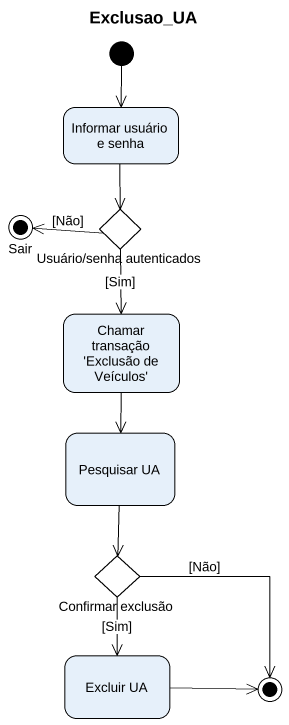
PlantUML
@startuml
title Exclusao_UA
hide empty description
state "Informar usuário e senha" as Informar_usuário_e_senha
state Sair <<end>>
state "Usuário/senha autenticados" as Usuário_senha_autenticados <<choice>>
state "Chamar transação 'Exclusão de Veículos'" as Chamar_transação_Exclusão
state "Pesquisar UA" as Pesquisar_UA
state "Confirmar exclusão" as Confirmar_exclusão <<choice>>
state "Excluir UA" as Excluir_UA
state final1 <<end>>
[*] --> Informar_usuário_e_senha
Informar_usuário_e_senha --> Usuário_senha_autenticados
Usuário_senha_autenticados -left-> Sair : [Não]
Usuário_senha_autenticados --> Chamar_transação_Exclusão : [Sim]
Chamar_transação_Exclusão --> Pesquisar_UA
Pesquisar_UA --> Confirmar_exclusão
Confirmar_exclusão --> Excluir_UA : [Sim]
Confirmar_exclusão --> final1 : [Não]
Excluir_UA -right-> final1
@enduml
